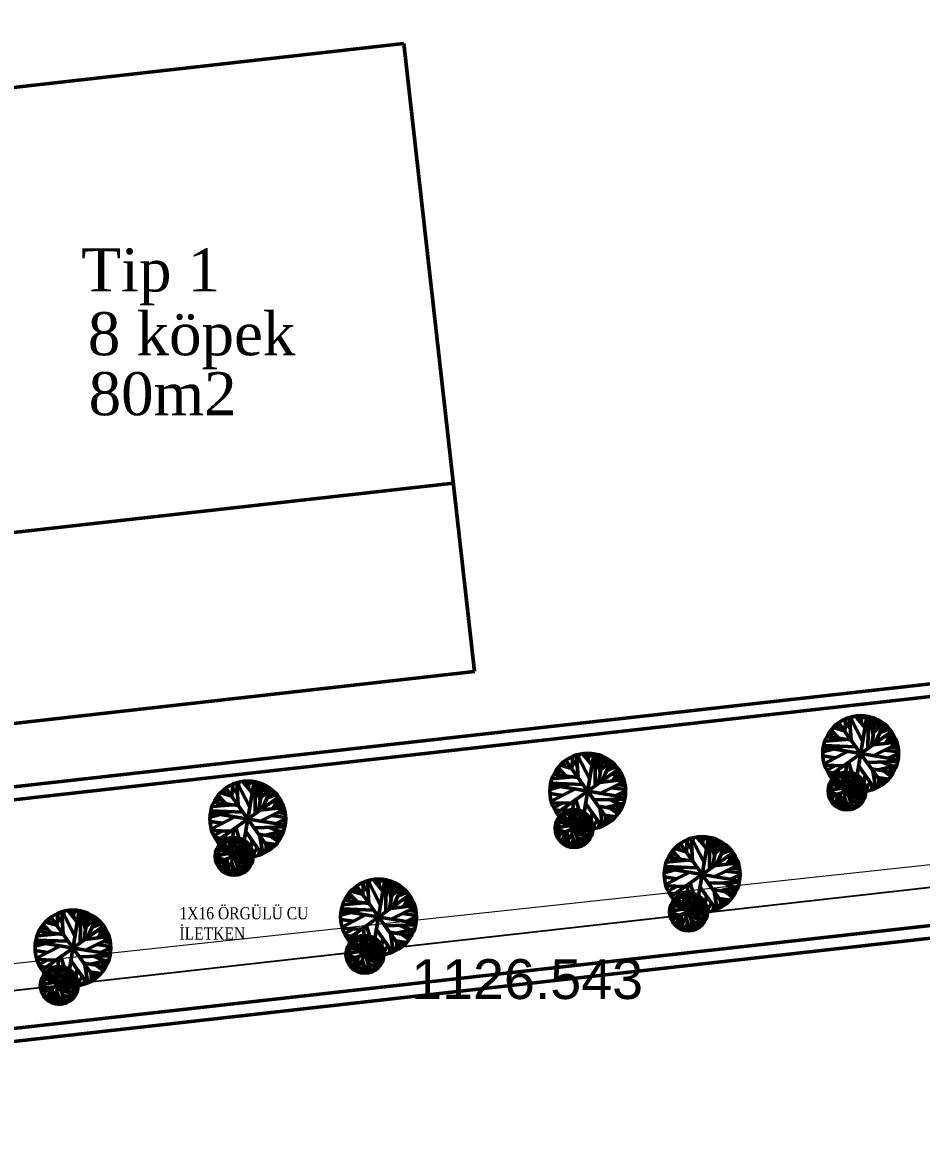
# Model space of a CAD drawing. Header units: millimetres. Extents: x 2046 to 14753, y 2361 to 29276.
# Drawn here: x 9271.2 to 9627, y 27679.5 to 28125.3 of the extents above; entities that cross this region are included whole.
import ezdxf

# ---------------------------------------------------------------- set-up
doc = ezdxf.new("R2010")
doc.units = ezdxf.units.MM
doc.layers.add('A.O. DUVAR', color=7, linetype='Continuous', lineweight=50)
doc.layers.add('TOPRAKLAMA', color=44, linetype='Continuous', lineweight=18)
doc.layers.add('aydınlatma', color=3, linetype='Continuous')
doc.styles.add('A.O. MALZEME', font='times.ttf', dxfattribs={"height": 10})
doc.styles.get("Standard").update_dxf_attribs({"font": 'arial.ttf'})
doc.styles.add('YAZI', font='times.ttf', dxfattribs={"width": 0.85})

msp = doc.modelspace()

# ---------------------------------------------------------------- linework, layer by layer
at = {"layer": 'A.O. DUVAR'}
for p, q in [((9422.179, 28117.038), (9223.434, 28094.666)), ((9450.144, 27868.607), (9422.179, 28117.038)), ((9243.009, 27920.764), (9441.754, 27943.136)), ((8860.199, 27777.041), (9692.604, 27870.742)), ((9251.399, 27846.235), (9450.144, 27868.607)), ((8861.574, 27772.164), (9698.131, 27866.333)), ((9599.094, 27841.484), (9598.532, 27850.387)), ((9598.655, 27848.193), (9599.508, 27850.624)), ((9603.714, 27840.825), (9598.767, 27850.462)), ((9600.441, 27821.329), (9605.392, 27850.912)), ((9605.94, 27844.8), (9600.851, 27850.914)), ((9603.374, 27847.861), (9602.739, 27850.999)), ((9603.036, 27849.576), (9604.425, 27850.945)), ((9605.815, 27838.186), (9605.997, 27850.739)), ((9607.856, 27843.45), (9606.335, 27850.626)), ((9606.663, 27848.855), (9607.653, 27850.234)), ((9606.97, 27847.488), (9608.164, 27850.091)), ((10335.42, 27847.501), (8886.334, 27684.383)), ((10335.42, 27847.501), (8887.15, 27684.475)), ((9596.447, 27845.13), (9592.061, 27846.379)), ((9594.029, 27845.878), (9593.124, 27847.402)), ((9594.295, 27848.207), (9611.538, 27824.034)), ((9598.788, 27846.054), (9596.2, 27849.519)), ((9596.661, 27844.808), (9597.003, 27849.785)), ((9607.192, 27839.214), (9608.908, 27849.737)), ((9608.024, 27844.451), (9611.924, 27848.032)), ((9608.48, 27847.178), (9611.329, 27848.474)), ((9608.665, 27840.283), (9612.132, 27847.94)), ((9610.098, 27846.45), (9610.145, 27849.13)), ((9610.563, 27844.427), (9614.361, 27845.793)), ((9611.205, 27845.864), (9613.484, 27846.684)), ((8887.71, 27679.506), (10344.2, 27843.458)), ((8887.71, 27679.506), (10344.2, 27843.458)), ((10344.2, 27843.458), (8887.71, 27679.506)), ((9597.175, 27841.748), (9588.792, 27840.977)), ((9599.051, 27841.491), (9589.49, 27842.748)), ((9592.59, 27843.945), (9590.129, 27843.899)), ((9590.83, 27827.499), (9615.003, 27844.742)), ((9594.258, 27842.179), (9591.189, 27845.438)), ((9612.249, 27842.772), (9616.242, 27842.905)), ((9612.707, 27840.179), (9615.449, 27844.296)), ((9613.715, 27841.669), (9616.862, 27841.543)), ((9615.12, 27842.864), (9615.969, 27843.408)), ((9615.628, 27841.635), (9616.506, 27842.346)), ((9595.953, 27838.978), (9587.963, 27836.826)), ((9617.708, 27833.646), (9588.125, 27838.596)), ((9601.004, 27838.762), (9588.33, 27839.281)), ((9588.468, 27832.108), (9597.748, 27836.904)), ((9617.166, 27840.691), (9607.734, 27839.523)), ((9617.401, 27839.965), (9607.913, 27835.261)), ((9617.844, 27836.745), (9612.391, 27837.486)), ((9617.748, 27838.305), (9614.821, 27838.681)), ((9615.355, 27838.935), (9616.381, 27840.536)), ((9616.654, 27838.431), (9617.506, 27839.261)), ((9486.023, 27831.012), (9485.118, 27832.536)), ((9486.288, 27833.341), (9503.531, 27809.168)), ((9490.782, 27831.188), (9488.194, 27834.653)), ((9488.655, 27829.942), (9488.997, 27834.919)), ((9491.088, 27826.618), (9490.525, 27835.521)), ((9490.649, 27833.326), (9491.502, 27835.758)), ((9495.707, 27825.959), (9490.761, 27835.596)), ((9492.435, 27806.463), (9497.385, 27836.046)), ((9497.934, 27829.934), (9492.844, 27836.048)), ((9495.367, 27832.994), (9494.732, 27836.132)), ((9495.03, 27834.71), (9496.419, 27836.079)), ((9497.809, 27823.32), (9497.991, 27835.873)), ((9499.849, 27828.584), (9498.328, 27835.759)), ((9498.657, 27833.988), (9499.646, 27835.367)), ((9498.964, 27832.622), (9500.158, 27835.225)), ((9499.185, 27824.348), (9500.902, 27834.871)), ((9500.017, 27829.585), (9503.918, 27833.165)), ((9500.473, 27832.312), (9503.323, 27833.608)), ((9500.658, 27825.417), (9504.126, 27833.073)), ((9502.091, 27831.583), (9502.138, 27834.264)), ((9592.868, 27834.403), (9587.997, 27835.161)), ((9601.766, 27821.188), (9598.153, 27832.661)), ((9617.524, 27832.966), (9605.38, 27832.653)), ((9616.854, 27830.561), (9611.469, 27832.778)), ((9614.086, 27834.285), (9617.881, 27836.167)), ((9617.84, 27834.858), (9616.569, 27835.528)), ((9491.044, 27826.625), (9481.483, 27827.882)), ((9484.584, 27829.079), (9482.122, 27829.033)), ((9482.823, 27812.633), (9506.997, 27829.876)), ((9486.251, 27827.313), (9483.183, 27830.572)), ((9488.441, 27830.264), (9484.054, 27831.513)), ((9502.556, 27829.561), (9506.354, 27830.927)), ((9503.198, 27830.998), (9505.477, 27831.818)), ((9504.242, 27827.906), (9508.236, 27828.038)), ((9504.701, 27825.312), (9507.442, 27829.43)), ((9507.113, 27827.997), (9507.963, 27828.542)), ((9596.191, 27831.331), (9588.645, 27831.564)), ((9592.948, 27831.416), (9589.413, 27829.49)), ((9592.237, 27828.503), (9589.875, 27828.784)), ((9593.015, 27824.884), (9594.2, 27829.833)), ((9595.684, 27826.556), (9593.756, 27827.774)), ((9594.239, 27814.576), (9600.791, 27828.066)), ((9594.63, 27827.256), (9594.411, 27828.115)), ((9595.086, 27828.336), (9599.943, 27814.306)), ((9595.741, 27826.372), (9596.608, 27828.71)), ((9596.937, 27826.669), (9596.185, 27828.696)), ((9596.439, 27824.433), (9597.426, 27828.783)), ((9597.26, 27832.124), (9596.512, 27822.583)), ((9596.946, 27828.115), (9599.119, 27821.631)), ((9597.175, 27827.713), (9597.928, 27828.759)), ((9598.561, 27823.465), (9597.55, 27828.786)), ((9600.191, 27825.057), (9598.613, 27828.709)), ((9599.197, 27821.902), (9601.057, 27827.898)), ((9599.392, 27826.888), (9599.53, 27828.482)), ((9599.472, 27827.758), (9600.332, 27828.219)), ((9600.919, 27824.139), (9601.203, 27827.796)), ((9608.5, 27822.235), (9602.137, 27831.136)), ((9615.868, 27828.667), (9607.187, 27830.12)), ((9608.875, 27822.344), (9607.683, 27829.35)), ((9610.018, 27829.703), (9617.124, 27831.374)), ((9614.903, 27827.17), (9611.961, 27829.321)), ((9615.415, 27827.828), (9613.818, 27828.953)), ((9616.249, 27829.347), (9613.905, 27830.54)), ((9356.258, 27820.2), (9353.67, 27823.665)), ((9354.131, 27818.954), (9354.473, 27823.931)), ((9356.565, 27815.63), (9356.002, 27824.533)), ((9356.126, 27822.338), (9356.979, 27824.77)), ((9361.184, 27814.971), (9356.238, 27824.608)), ((9357.912, 27795.475), (9362.862, 27825.058)), ((9363.411, 27818.946), (9358.321, 27825.06)), ((9360.844, 27822.006), (9360.209, 27825.144)), ((9360.506, 27823.722), (9361.896, 27825.091)), ((9363.285, 27812.332), (9363.467, 27824.885)), ((9365.326, 27817.596), (9363.805, 27824.771)), ((9364.134, 27823), (9365.123, 27824.379)), ((9364.44, 27821.634), (9365.634, 27824.237)), ((9364.662, 27813.36), (9366.378, 27823.883)), ((9367.568, 27820.595), (9367.615, 27823.276)), ((9487.947, 27824.112), (9479.957, 27821.959)), ((9509.702, 27818.779), (9480.118, 27823.73)), ((9492.997, 27823.896), (9480.323, 27824.415)), ((9489.169, 27826.882), (9480.785, 27826.111)), ((9509.159, 27825.825), (9499.728, 27824.657)), ((9509.395, 27825.099), (9499.907, 27820.394)), ((9505.709, 27826.802), (9508.855, 27826.676)), ((9509.742, 27823.439), (9506.815, 27823.815)), ((9507.348, 27824.068), (9508.375, 27825.67)), ((9507.622, 27826.768), (9508.499, 27827.48)), ((9508.647, 27823.565), (9509.5, 27824.395)), ((9594.578, 27823.675), (9590.442, 27823.771)), ((9590.5, 27818.893), (9604.529, 27823.75)), ((9604.26, 27818.045), (9590.769, 27824.597)), ((9596.97, 27822.858), (9590.965, 27824.897)), ((9595.556, 27824.831), (9591.426, 27825.645)), ((9596.419, 27824.443), (9592.01, 27826.396)), ((9593.489, 27826.921), (9592.085, 27825.726)), ((9593.667, 27826.532), (9592.479, 27826.858)), ((9594.217, 27825.45), (9593.205, 27827.446)), ((9596.742, 27826.09), (9594.394, 27823.795)), ((9596.608, 27824.225), (9594.921, 27823.478)), ((9598.369, 27823.816), (9597.342, 27822.215)), ((9600.79, 27824.155), (9599.553, 27821.559)), ((9600.002, 27822.201), (9602.311, 27827.006)), ((9600.859, 27822.506), (9603.604, 27825.689)), ((9601.064, 27826.201), (9602.004, 27827.281)), ((9605.831, 27821.481), (9601.069, 27825.023)), ((9601.11, 27826.9), (9601.779, 27827.422)), ((9601.141, 27824.596), (9603.517, 27825.762)), ((9601.744, 27825.839), (9603.294, 27826.059)), ((9602.355, 27824.226), (9604.37, 27824.345)), ((9602.418, 27825.261), (9602.819, 27826.54)), ((9602.784, 27821.885), (9604.68, 27823.473)), ((9602.866, 27824.824), (9604.075, 27824.896)), ((9604.638, 27827.686), (9603.583, 27821.113)), ((9606.616, 27824.839), (9604.628, 27821.224)), ((9607.514, 27823.544), (9607.173, 27821.771)), ((9613.855, 27825.972), (9609.645, 27826.677)), ((9610.1, 27822.997), (9610.141, 27825.907)), ((9610.984, 27823.478), (9610.128, 27823.965)), ((9612.633, 27824.804), (9611.545, 27826.302)), ((9612.23, 27825.329), (9612.202, 27824.361)), ((9348.3, 27801.645), (9372.473, 27818.888)), ((9351.728, 27816.325), (9348.66, 27819.584)), ((9353.918, 27819.276), (9349.531, 27820.525)), ((9351.5, 27820.024), (9350.594, 27821.548)), ((9351.765, 27822.353), (9369.008, 27798.18)), ((9365.494, 27818.597), (9369.395, 27822.177)), ((9365.95, 27821.324), (9368.799, 27822.62)), ((9366.135, 27814.429), (9369.602, 27822.085)), ((9368.033, 27818.573), (9371.831, 27819.939)), ((9368.675, 27820.01), (9370.954, 27820.83)), ((9484.861, 27819.537), (9479.991, 27820.295)), ((9480.461, 27817.242), (9489.741, 27822.038)), ((9509.837, 27821.879), (9504.384, 27822.62)), ((9506.079, 27819.419), (9509.874, 27821.301)), ((9509.834, 27819.992), (9508.563, 27820.662)), ((9590.018, 27821.437), (9595.146, 27822.427)), ((9593.612, 27819.973), (9590.026, 27821.151)), ((9592.069, 27820.472), (9590.102, 27820.048)), ((9592.452, 27821.917), (9590.223, 27822.968)), ((9591.317, 27819.175), (9590.223, 27819.644)), ((9591.179, 27817.33), (9592.446, 27819.536)), ((9594.237, 27820.203), (9592.531, 27815.732)), ((9594.854, 27814.321), (9594.742, 27820.334)), ((9598.232, 27813.873), (9596.437, 27819.041)), ((9604.076, 27817.746), (9598.207, 27819.31)), ((9605.005, 27821.12), (9599.79, 27820.203)), ((9600.052, 27822.676), (9600.802, 27821.293)), ((9604.995, 27821.501), (9600.306, 27822.273)), ((9604.763, 27819.513), (9602.252, 27820.638)), ((9603.741, 27822.059), (9602.427, 27821.135)), ((9602.613, 27818.864), (9604.699, 27819.23)), ((9602.93, 27823.194), (9604.864, 27822.693)), ((9603.478, 27822.457), (9604.969, 27821.953)), ((9604.937, 27820.275), (9603.586, 27820.868)), ((9603.878, 27820.915), (9604.597, 27821.538)), ((9604.495, 27818.608), (9603.98, 27819.109)), ((9604.32, 27822.832), (9604.804, 27822.973)), ((9604.39, 27822.171), (9604.912, 27822.388)), ((9604.43, 27820.49), (9604.956, 27820.767)), ((9354.646, 27815.894), (9346.262, 27815.123)), ((9356.521, 27815.637), (9346.96, 27816.894)), ((9350.061, 27818.091), (9347.599, 27818.045)), ((9374.636, 27814.837), (9365.205, 27813.669)), ((9369.719, 27816.918), (9373.712, 27817.05)), ((9370.178, 27814.324), (9372.919, 27818.442)), ((9371.185, 27815.814), (9374.332, 27815.688)), ((9372.59, 27817.009), (9373.44, 27817.554)), ((9372.825, 27813.08), (9373.851, 27814.682)), ((9373.098, 27815.78), (9373.976, 27816.492)), ((9488.184, 27816.464), (9480.638, 27816.697)), ((9484.941, 27816.549), (9481.407, 27814.624)), ((9485.008, 27810.017), (9486.193, 27814.967)), ((9489.254, 27817.258), (9488.505, 27807.716)), ((9493.76, 27806.322), (9490.147, 27817.795)), ((9500.494, 27807.369), (9494.13, 27816.27)), ((9509.517, 27818.1), (9497.374, 27817.787)), ((9507.861, 27813.801), (9499.181, 27815.254)), ((9500.869, 27807.478), (9499.676, 27814.484)), ((9502.011, 27814.837), (9509.117, 27816.508)), ((9508.847, 27815.695), (9503.462, 27817.912)), ((9506.897, 27812.304), (9503.955, 27814.455)), ((9508.242, 27814.481), (9505.899, 27815.674)), ((9591.694, 27818.24), (9590.852, 27817.865)), ((9593.137, 27817.382), (9591.687, 27816.613)), ((9592.809, 27816.506), (9591.895, 27816.386)), ((9593.596, 27816.062), (9592.877, 27815.438)), ((9593.521, 27818.324), (9593.647, 27814.908)), ((9594.805, 27815.882), (9593.845, 27814.812)), ((9594.242, 27815.277), (9594.407, 27814.508)), ((9596.845, 27813.888), (9595.062, 27816.259)), ((9595.925, 27814.46), (9595.164, 27814.203)), ((9597.15, 27817.033), (9595.715, 27814.029)), ((9597.696, 27815.387), (9596.232, 27813.935)), ((9597.944, 27814.64), (9597.53, 27813.837)), ((9598.427, 27813.872), (9598.845, 27817.401)), ((9602.674, 27815.917), (9598.716, 27817.84)), ((9599.107, 27814.012), (9599.538, 27815.402)), ((9599.599, 27814.118), (9599.257, 27814.472)), ((9601.328, 27814.909), (9599.408, 27815.841)), ((9600.015, 27817.24), (9603.659, 27817.039)), ((9600.577, 27814.521), (9600.267, 27815.393)), ((9600.458, 27814.83), (9600.308, 27814.37)), ((9602, 27815.335), (9600.893, 27816.783)), ((9603.415, 27816.687), (9601.145, 27818.51)), ((9602.338, 27815.579), (9601.732, 27816.344)), ((9602.953, 27816.19), (9601.997, 27817.093)), ((9353.424, 27813.124), (9345.434, 27810.971)), ((9375.178, 27807.791), (9345.595, 27812.742)), ((9358.474, 27812.908), (9345.8, 27813.427)), ((9345.938, 27806.254), (9355.218, 27811.05)), ((9374.871, 27814.111), (9365.384, 27809.406)), ((9375.314, 27810.891), (9369.861, 27811.632)), ((9371.556, 27808.431), (9375.351, 27810.313)), ((9375.218, 27812.451), (9372.292, 27812.827)), ((9374.124, 27812.577), (9374.977, 27813.407)), ((9484.231, 27813.637), (9481.868, 27813.918)), ((9488.964, 27807.992), (9482.958, 27810.031)), ((9487.549, 27809.965), (9483.419, 27810.779)), ((9488.412, 27809.577), (9484.004, 27811.53)), ((9485.483, 27812.054), (9484.078, 27810.859)), ((9485.66, 27811.666), (9484.473, 27811.992)), ((9486.211, 27810.583), (9485.199, 27812.58)), ((9487.677, 27811.69), (9485.75, 27812.908)), ((9486.232, 27799.71), (9492.784, 27813.2)), ((9488.735, 27811.224), (9486.388, 27808.928)), ((9486.623, 27812.39), (9486.404, 27813.249)), ((9487.08, 27813.47), (9491.937, 27799.44)), ((9487.735, 27811.505), (9488.601, 27813.844)), ((9488.931, 27811.802), (9488.179, 27813.83)), ((9488.432, 27809.567), (9489.419, 27813.917)), ((9488.94, 27813.249), (9491.112, 27806.765)), ((9489.169, 27812.847), (9489.921, 27813.893)), ((9490.555, 27808.599), (9489.543, 27813.92)), ((9492.184, 27810.191), (9490.606, 27813.842)), ((9491.19, 27807.036), (9493.05, 27813.032)), ((9491.385, 27812.022), (9491.524, 27813.616)), ((9491.466, 27812.892), (9492.325, 27813.352)), ((9491.996, 27807.335), (9494.305, 27812.14)), ((9492.853, 27807.64), (9495.597, 27810.823)), ((9492.912, 27809.273), (9493.196, 27812.93)), ((9493.058, 27811.335), (9493.998, 27812.415)), ((9497.824, 27806.614), (9493.063, 27810.157)), ((9493.103, 27812.034), (9493.773, 27812.555)), ((9493.134, 27809.73), (9495.511, 27810.896)), ((9493.738, 27810.973), (9495.288, 27811.192)), ((9494.411, 27810.395), (9494.812, 27811.674)), ((9494.859, 27809.958), (9496.068, 27810.029)), ((9496.632, 27812.82), (9495.576, 27806.247)), ((9498.609, 27809.972), (9496.621, 27806.358)), ((9505.848, 27811.106), (9501.638, 27811.811)), ((9502.094, 27808.131), (9502.134, 27811.041)), ((9504.627, 27809.938), (9503.539, 27811.435)), ((9504.224, 27810.463), (9504.196, 27809.495)), ((9507.408, 27812.962), (9505.812, 27814.087)), ((9350.338, 27808.549), (9345.468, 27809.307)), ((9353.661, 27805.476), (9346.115, 27805.709)), ((9350.418, 27805.561), (9346.883, 27803.636)), ((9354.731, 27806.27), (9353.982, 27796.728)), ((9359.236, 27795.334), (9355.624, 27806.807)), ((9374.994, 27807.112), (9362.85, 27806.799)), ((9367.488, 27803.849), (9374.594, 27805.52)), ((9374.324, 27804.707), (9368.939, 27806.924)), ((9375.311, 27809.004), (9374.04, 27809.674)), ((9482.011, 27806.571), (9487.14, 27807.561)), ((9485.606, 27805.107), (9482.019, 27806.285)), ((9484.062, 27805.606), (9482.095, 27805.182)), ((9484.446, 27807.05), (9482.217, 27808.101)), ((9486.572, 27808.809), (9482.436, 27808.905)), ((9482.493, 27804.026), (9496.523, 27808.884)), ((9496.253, 27803.179), (9482.763, 27809.731)), ((9486.848, 27799.455), (9486.735, 27805.468)), ((9488.601, 27809.359), (9486.915, 27808.611)), ((9490.362, 27808.95), (9489.336, 27807.348)), ((9492.784, 27809.288), (9491.546, 27806.692)), ((9496.999, 27806.254), (9491.784, 27805.337)), ((9492.045, 27807.81), (9492.796, 27806.426)), ((9496.988, 27806.635), (9492.3, 27807.407)), ((9496.756, 27804.647), (9494.245, 27805.772)), ((9494.349, 27809.359), (9496.363, 27809.479)), ((9495.735, 27807.193), (9494.42, 27806.269)), ((9494.777, 27807.019), (9496.674, 27808.607)), ((9494.924, 27808.328), (9496.858, 27807.827)), ((9495.471, 27807.591), (9496.963, 27807.086)), ((9496.931, 27805.409), (9495.58, 27806.002)), ((9495.872, 27806.048), (9496.59, 27806.672)), ((9496.314, 27807.966), (9496.798, 27808.107)), ((9496.384, 27807.305), (9496.905, 27807.522)), ((9496.423, 27805.624), (9496.95, 27805.901)), ((9499.508, 27808.678), (9499.167, 27806.905)), ((9502.977, 27808.612), (9502.122, 27809.099)), ((9349.708, 27802.649), (9347.345, 27802.93)), ((9350.96, 27801.066), (9349.555, 27799.871)), ((9351.137, 27800.678), (9349.95, 27801.004)), ((9350.485, 27799.029), (9351.67, 27803.979)), ((9351.687, 27799.595), (9350.676, 27801.592)), ((9353.154, 27800.702), (9351.227, 27801.92)), ((9351.709, 27788.722), (9358.261, 27802.212)), ((9352.1, 27801.402), (9351.881, 27802.261)), ((9352.556, 27802.482), (9357.414, 27788.452)), ((9353.211, 27800.517), (9354.078, 27802.856)), ((9354.408, 27800.814), (9353.655, 27802.842)), ((9353.909, 27798.579), (9354.896, 27802.929)), ((9354.417, 27802.261), (9356.589, 27795.777)), ((9354.646, 27801.859), (9355.398, 27802.905)), ((9356.032, 27797.611), (9355.02, 27802.932)), ((9357.661, 27799.203), (9356.083, 27802.854)), ((9356.667, 27796.048), (9358.527, 27802.044)), ((9356.862, 27801.034), (9357.001, 27802.628)), ((9356.942, 27801.904), (9357.802, 27802.364)), ((9357.472, 27796.347), (9359.782, 27801.152)), ((9358.389, 27798.285), (9358.673, 27801.942)), ((9358.534, 27800.347), (9359.475, 27801.427)), ((9358.58, 27801.046), (9359.249, 27801.567)), ((9365.97, 27796.381), (9359.607, 27805.282)), ((9362.108, 27801.832), (9361.053, 27795.259)), ((9373.338, 27802.813), (9364.657, 27804.266)), ((9366.346, 27796.49), (9365.153, 27803.496)), ((9372.373, 27801.316), (9369.432, 27803.467)), ((9372.885, 27801.974), (9371.289, 27803.099)), ((9373.719, 27803.493), (9371.376, 27804.686)), ((9483.31, 27804.309), (9482.217, 27804.777)), ((9483.687, 27803.373), (9482.845, 27802.999)), ((9483.172, 27802.463), (9484.44, 27804.67)), ((9485.13, 27802.516), (9483.68, 27801.746)), ((9484.803, 27801.64), (9483.888, 27801.52)), ((9486.231, 27805.337), (9484.524, 27800.866)), ((9485.589, 27801.195), (9484.871, 27800.572)), ((9485.514, 27803.458), (9485.641, 27800.042)), ((9486.799, 27801.016), (9485.839, 27799.945)), ((9488.839, 27799.021), (9487.055, 27801.393)), ((9489.143, 27802.166), (9487.709, 27799.163)), ((9490.226, 27799.006), (9488.43, 27804.174)), ((9496.069, 27802.879), (9490.2, 27804.444)), ((9490.421, 27799.006), (9490.838, 27802.535)), ((9494.668, 27801.051), (9490.709, 27802.974)), ((9493.322, 27800.043), (9491.402, 27800.975)), ((9492.008, 27802.374), (9495.652, 27802.172)), ((9493.994, 27800.469), (9492.886, 27801.916)), ((9495.408, 27801.821), (9493.138, 27803.644)), ((9494.332, 27800.713), (9493.725, 27801.478)), ((9494.947, 27801.323), (9493.991, 27802.227)), ((9494.606, 27803.997), (9496.692, 27804.364)), ((9496.488, 27803.742), (9495.973, 27804.243)), ((9536.054, 27798.224), (9533.466, 27801.688)), ((9533.927, 27796.978), (9534.269, 27801.954)), ((9536.36, 27793.654), (9535.797, 27802.557)), ((9535.921, 27800.362), (9536.774, 27802.794)), ((9540.979, 27792.995), (9536.033, 27802.632)), ((9537.707, 27773.499), (9542.657, 27803.082)), ((9543.206, 27796.97), (9538.116, 27803.084)), ((9540.639, 27800.03), (9540.004, 27803.168)), ((9540.302, 27801.746), (9541.691, 27803.115)), ((9543.081, 27790.355), (9543.263, 27802.909)), ((9545.122, 27795.62), (9543.601, 27802.795)), ((9543.929, 27801.024), (9544.918, 27802.403)), ((9544.236, 27799.657), (9545.43, 27802.26)), ((9544.457, 27791.383), (9546.174, 27801.907)), ((9547.364, 27798.619), (9547.411, 27801.3)), ((9347.488, 27795.583), (9352.617, 27796.573)), ((9349.923, 27796.062), (9347.694, 27797.113)), ((9352.049, 27797.821), (9347.912, 27797.917)), ((9347.97, 27793.038), (9362, 27797.896)), ((9361.73, 27792.191), (9348.24, 27798.743)), ((9354.44, 27797.004), (9348.435, 27799.043)), ((9353.026, 27798.977), (9348.896, 27799.791)), ((9353.889, 27798.589), (9349.481, 27800.542)), ((9354.212, 27800.236), (9351.864, 27797.94)), ((9354.078, 27798.371), (9352.391, 27797.623)), ((9355.839, 27797.962), (9354.813, 27796.36)), ((9358.26, 27798.3), (9357.023, 27795.704)), ((9357.522, 27796.822), (9358.272, 27795.438)), ((9358.33, 27796.652), (9361.074, 27799.835)), ((9363.301, 27795.626), (9358.54, 27799.169)), ((9358.611, 27798.742), (9360.987, 27799.908)), ((9359.215, 27799.985), (9360.765, 27800.204)), ((9359.825, 27798.371), (9361.84, 27798.491)), ((9359.888, 27799.407), (9360.289, 27800.686)), ((9360.254, 27796.031), (9362.15, 27797.619)), ((9360.336, 27798.97), (9361.545, 27799.041)), ((9360.4, 27797.34), (9362.335, 27796.839)), ((9360.948, 27796.603), (9362.439, 27796.098)), ((9361.79, 27796.978), (9362.275, 27797.119)), ((9361.861, 27796.317), (9362.382, 27796.534)), ((9364.086, 27798.984), (9362.098, 27795.37)), ((9364.985, 27797.69), (9364.643, 27795.917)), ((9371.325, 27800.118), (9367.115, 27800.823)), ((9367.57, 27797.143), (9367.611, 27800.053)), ((9368.454, 27797.624), (9367.598, 27798.111)), ((9370.104, 27798.95), (9369.016, 27800.447)), ((9369.701, 27799.475), (9369.673, 27798.507)), ((9486.236, 27800.411), (9486.4, 27799.641)), ((9487.918, 27799.594), (9487.157, 27799.336)), ((9489.689, 27800.521), (9488.226, 27799.068)), ((9489.938, 27799.773), (9489.524, 27798.971)), ((9491.101, 27799.146), (9491.531, 27800.536)), ((9491.592, 27799.252), (9491.251, 27799.606)), ((9492.571, 27799.655), (9492.26, 27800.527)), ((9492.452, 27799.964), (9492.302, 27799.503)), ((9528.095, 27779.669), (9552.269, 27796.912)), ((9531.524, 27794.348), (9528.455, 27797.608)), ((9533.713, 27797.3), (9529.326, 27798.549)), ((9531.295, 27798.048), (9530.39, 27799.572)), ((9531.561, 27800.377), (9548.804, 27776.204)), ((9545.289, 27796.621), (9549.19, 27800.201)), ((9545.745, 27799.348), (9548.595, 27800.644)), ((9545.93, 27792.453), (9549.398, 27800.109)), ((9547.828, 27796.597), (9551.626, 27797.963)), ((9548.47, 27798.034), (9550.749, 27798.853)), ((9351.083, 27794.119), (9347.496, 27795.297)), ((9349.539, 27794.618), (9347.572, 27794.194)), ((9348.787, 27793.321), (9347.694, 27793.789)), ((9349.164, 27792.385), (9348.322, 27792.011)), ((9348.649, 27791.475), (9349.916, 27793.682)), ((9351.708, 27794.349), (9350.001, 27789.878)), ((9350.991, 27792.47), (9351.117, 27789.054)), ((9352.325, 27788.467), (9352.212, 27794.48)), ((9355.702, 27788.018), (9353.907, 27793.186)), ((9361.546, 27791.891), (9355.677, 27793.456)), ((9362.475, 27795.266), (9357.26, 27794.349)), ((9362.465, 27795.647), (9357.776, 27796.419)), ((9360.885, 27790.832), (9358.615, 27792.656)), ((9362.233, 27793.659), (9359.722, 27794.784)), ((9361.212, 27796.205), (9359.897, 27795.281)), ((9360.083, 27793.009), (9362.169, 27793.376)), ((9362.407, 27794.421), (9361.057, 27795.014)), ((9361.348, 27795.06), (9362.067, 27795.684)), ((9361.965, 27792.754), (9361.45, 27793.255)), ((9361.9, 27794.636), (9362.426, 27794.913)), ((9534.441, 27793.918), (9526.058, 27793.147)), ((9536.317, 27793.661), (9526.755, 27794.918)), ((9529.856, 27796.115), (9527.394, 27796.069)), ((9554.431, 27792.861), (9545, 27791.693)), ((9554.667, 27792.135), (9545.179, 27787.43)), ((9549.515, 27794.942), (9553.508, 27795.074)), ((9549.973, 27792.348), (9552.714, 27796.465)), ((9550.981, 27793.838), (9554.128, 27793.712)), ((9552.385, 27795.033), (9553.235, 27795.578)), ((9552.62, 27791.104), (9553.647, 27792.706)), ((9552.894, 27793.804), (9553.771, 27794.515)), ((9350.607, 27791.528), (9349.157, 27790.758)), ((9350.279, 27790.652), (9349.365, 27790.532)), ((9351.066, 27790.207), (9350.348, 27789.584)), ((9352.275, 27790.028), (9351.315, 27788.957)), ((9351.713, 27789.423), (9351.877, 27788.653)), ((9354.316, 27788.033), (9352.532, 27790.405)), ((9353.395, 27788.606), (9352.634, 27788.348)), ((9354.62, 27791.178), (9353.186, 27788.175)), ((9355.166, 27789.533), (9353.702, 27788.08)), ((9355.415, 27788.785), (9355, 27787.983)), ((9355.898, 27788.018), (9356.315, 27791.547)), ((9360.144, 27790.063), (9356.186, 27791.986)), ((9356.577, 27788.158), (9357.008, 27789.548)), ((9357.069, 27788.264), (9356.728, 27788.618)), ((9358.799, 27789.055), (9356.879, 27789.987)), ((9357.485, 27791.386), (9361.129, 27791.184)), ((9358.048, 27788.667), (9357.737, 27789.539)), ((9357.929, 27788.976), (9357.778, 27788.515)), ((9359.47, 27789.481), (9358.363, 27790.928)), ((9359.809, 27789.725), (9359.202, 27790.49)), ((9360.423, 27790.335), (9359.468, 27791.239)), ((9533.219, 27791.148), (9525.229, 27788.995)), ((9554.974, 27785.815), (9525.391, 27790.765)), ((9538.269, 27790.932), (9525.595, 27791.451)), ((9525.734, 27784.278), (9535.014, 27789.074)), ((9555.11, 27788.915), (9549.656, 27789.656)), ((9551.352, 27786.455), (9555.147, 27788.336)), ((9555.014, 27790.475), (9552.087, 27790.85)), ((9555.106, 27787.028), (9553.835, 27787.698)), ((9553.919, 27790.601), (9554.772, 27791.431)), ((9403.505, 27783.572), (9420.748, 27759.398)), ((9407.998, 27781.418), (9405.41, 27784.883)), ((9405.871, 27780.173), (9406.213, 27785.149)), ((9408.304, 27776.848), (9407.742, 27785.751)), ((9407.865, 27783.557), (9408.718, 27785.988)), ((9412.924, 27776.19), (9407.977, 27785.826)), ((9409.651, 27756.694), (9414.602, 27786.277)), ((9415.15, 27780.164), (9410.061, 27786.279)), ((9412.584, 27783.225), (9411.949, 27786.363)), ((9412.246, 27784.94), (9413.635, 27786.31)), ((9415.025, 27773.55), (9415.207, 27786.104)), ((9417.066, 27778.814), (9415.545, 27785.99)), ((9415.873, 27784.219), (9416.863, 27785.598)), ((9416.18, 27782.852), (9417.374, 27785.455)), ((9416.402, 27774.578), (9418.118, 27785.102)), ((9417.234, 27779.816), (9421.134, 27783.396)), ((9417.69, 27782.542), (9420.539, 27783.839)), ((9417.875, 27775.647), (9421.342, 27783.304)), ((9419.308, 27781.814), (9419.355, 27784.494)), ((9530.133, 27786.573), (9525.263, 27787.331)), ((9533.456, 27783.5), (9525.91, 27783.733)), ((9530.213, 27783.585), (9526.679, 27781.66)), ((9534.526, 27784.294), (9533.777, 27774.752)), ((9539.032, 27773.358), (9535.419, 27784.831)), ((9545.766, 27774.405), (9539.403, 27783.306)), ((9554.79, 27785.136), (9542.646, 27784.823)), ((9547.283, 27781.873), (9554.389, 27783.544)), ((9554.119, 27782.731), (9548.735, 27784.948)), ((9401.8, 27779.309), (9399.339, 27779.264)), ((9400.04, 27762.863), (9424.213, 27780.107)), ((9403.468, 27777.543), (9400.399, 27780.802)), ((9405.657, 27780.495), (9401.271, 27781.743)), ((9403.239, 27781.242), (9402.334, 27782.767)), ((9419.773, 27779.791), (9423.571, 27781.158)), ((9420.415, 27781.228), (9422.694, 27782.048)), ((9421.917, 27775.543), (9424.659, 27779.66)), ((9424.33, 27778.228), (9425.179, 27778.772)), ((9529.503, 27780.673), (9527.141, 27780.953)), ((9530.755, 27779.09), (9529.351, 27777.895)), ((9530.932, 27778.702), (9529.745, 27779.028)), ((9530.28, 27777.053), (9531.466, 27782.003)), ((9531.483, 27777.619), (9530.471, 27779.616)), ((9532.95, 27778.726), (9531.022, 27779.944)), ((9531.505, 27766.746), (9538.056, 27780.236)), ((9531.895, 27779.426), (9531.677, 27780.285)), ((9532.352, 27780.506), (9537.209, 27766.476)), ((9533.007, 27778.541), (9533.873, 27780.88)), ((9534.203, 27778.838), (9533.451, 27780.866)), ((9533.704, 27776.603), (9534.692, 27780.953)), ((9534.212, 27780.285), (9536.384, 27773.801)), ((9534.441, 27779.883), (9535.194, 27780.929)), ((9535.827, 27775.635), (9534.815, 27780.956)), ((9537.456, 27777.227), (9535.878, 27780.878)), ((9536.462, 27774.072), (9538.322, 27780.068)), ((9536.657, 27779.057), (9536.796, 27780.652)), ((9536.738, 27779.928), (9537.597, 27780.388)), ((9537.268, 27774.371), (9539.577, 27779.176)), ((9538.185, 27776.309), (9538.468, 27779.965)), ((9538.33, 27778.371), (9539.27, 27779.451)), ((9538.376, 27779.07), (9539.045, 27779.591)), ((9539.683, 27777.431), (9540.084, 27778.71)), ((9541.904, 27779.856), (9540.849, 27773.283)), ((9553.133, 27780.837), (9544.453, 27782.289)), ((9546.141, 27774.514), (9544.949, 27781.52)), ((9551.121, 27778.142), (9546.911, 27778.846)), ((9552.169, 27779.339), (9549.227, 27781.491)), ((9552.68, 27779.997), (9551.084, 27781.123)), ((9553.515, 27781.517), (9551.171, 27782.71)), ((9405.163, 27774.342), (9397.173, 27772.19)), ((9410.214, 27774.126), (9397.54, 27774.646)), ((9406.385, 27777.112), (9398.002, 27776.341)), ((9408.261, 27776.856), (9398.7, 27778.112)), ((9426.376, 27776.055), (9416.944, 27774.888)), ((9426.611, 27775.329), (9417.123, 27770.625)), ((9421.459, 27778.136), (9425.452, 27778.269)), ((9422.925, 27777.033), (9426.072, 27776.907)), ((9424.565, 27774.299), (9425.591, 27775.901)), ((9424.838, 27776.999), (9425.716, 27777.71)), ((9425.864, 27773.796), (9426.716, 27774.625)), ((9527.284, 27773.606), (9532.412, 27774.597)), ((9529.718, 27774.086), (9527.489, 27775.137)), ((9531.844, 27775.845), (9527.708, 27775.94)), ((9527.766, 27771.062), (9541.795, 27775.919)), ((9541.526, 27770.215), (9528.035, 27776.767)), ((9534.236, 27775.028), (9528.23, 27777.067)), ((9532.821, 27777.001), (9528.691, 27777.815)), ((9533.685, 27776.613), (9529.276, 27778.566)), ((9534.007, 27778.26), (9531.66, 27775.964)), ((9533.874, 27776.395), (9532.187, 27775.647)), ((9535.634, 27775.986), (9534.608, 27774.384)), ((9538.056, 27776.324), (9536.818, 27773.728)), ((9537.318, 27774.846), (9538.068, 27773.462)), ((9542.26, 27773.671), (9537.572, 27774.443)), ((9538.125, 27774.676), (9540.869, 27777.858)), ((9543.096, 27773.65), (9538.335, 27777.193)), ((9538.406, 27776.766), (9540.783, 27777.932)), ((9539.01, 27778.009), (9540.56, 27778.228)), ((9539.621, 27776.395), (9541.635, 27776.514)), ((9541.007, 27774.229), (9539.692, 27773.305)), ((9540.049, 27774.055), (9541.946, 27775.642)), ((9540.132, 27776.994), (9541.34, 27777.065)), ((9540.196, 27775.363), (9542.13, 27774.863)), ((9540.743, 27774.627), (9542.235, 27774.122)), ((9541.586, 27775.002), (9542.07, 27775.143)), ((9541.656, 27774.341), (9542.177, 27774.558)), ((9543.881, 27777.008), (9541.893, 27773.394)), ((9544.78, 27775.714), (9544.439, 27773.941)), ((9547.366, 27775.167), (9547.407, 27778.077)), ((9548.249, 27775.648), (9547.394, 27776.134)), ((9549.899, 27776.974), (9548.811, 27778.471)), ((9549.496, 27777.499), (9549.468, 27776.531)), ((9282.298, 27768.962), (9281.393, 27770.486)), ((9282.563, 27771.291), (9299.806, 27747.118)), ((9287.057, 27769.138), (9284.468, 27772.602)), ((9284.93, 27767.892), (9285.271, 27772.868)), ((9287.363, 27764.568), (9286.8, 27773.471)), ((9286.924, 27771.276), (9287.777, 27773.708)), ((9291.982, 27763.909), (9287.036, 27773.546)), ((9288.71, 27744.413), (9293.66, 27773.996)), ((9294.209, 27767.884), (9289.119, 27773.998)), ((9291.642, 27770.944), (9291.007, 27774.082)), ((9291.305, 27772.66), (9292.694, 27774.029)), ((9294.083, 27761.269), (9294.266, 27773.823)), ((9296.124, 27766.533), (9294.603, 27773.709)), ((9294.932, 27771.938), (9295.921, 27773.317)), ((9295.238, 27770.571), (9296.433, 27773.174)), ((9295.46, 27762.297), (9297.177, 27772.821)), ((9296.292, 27767.535), (9300.193, 27771.115)), ((9296.748, 27770.262), (9299.598, 27771.558)), ((9296.933, 27763.367), (9300.4, 27771.023)), ((9298.366, 27769.533), (9298.413, 27772.214)), ((9299.473, 27768.948), (9301.752, 27769.767)), ((9402.078, 27769.768), (9397.207, 27770.526)), ((9426.918, 27769.01), (9397.335, 27773.96)), ((9397.678, 27767.472), (9406.958, 27772.269)), ((9427.054, 27772.109), (9421.601, 27772.85)), ((9423.296, 27769.649), (9427.091, 27771.531)), ((9426.958, 27773.67), (9424.031, 27774.045)), ((9427.05, 27770.222), (9425.779, 27770.893)), ((9530.878, 27772.143), (9527.291, 27773.32)), ((9529.335, 27772.642), (9527.367, 27772.217)), ((9528.582, 27771.345), (9527.489, 27771.813)), ((9528.96, 27770.409), (9528.117, 27770.034)), ((9528.444, 27769.499), (9529.712, 27771.706)), ((9531.503, 27772.373), (9529.797, 27767.902)), ((9530.786, 27770.494), (9530.913, 27767.077)), ((9532.12, 27766.491), (9532.007, 27772.504)), ((9535.498, 27766.042), (9533.703, 27771.21)), ((9541.341, 27769.915), (9535.472, 27771.48)), ((9539.94, 27768.087), (9535.981, 27770.01)), ((9542.271, 27773.29), (9537.056, 27772.373)), ((9540.68, 27768.856), (9538.411, 27770.68)), ((9542.028, 27771.682), (9539.517, 27772.808)), ((9539.879, 27771.033), (9541.965, 27771.4)), ((9542.203, 27772.444), (9540.852, 27773.038)), ((9541.144, 27773.084), (9541.862, 27773.707)), ((9541.76, 27770.778), (9541.245, 27771.279)), ((9541.696, 27772.659), (9542.222, 27772.937)), ((9287.319, 27764.575), (9277.758, 27765.832)), ((9280.859, 27767.029), (9278.397, 27766.983)), ((9279.098, 27750.583), (9303.272, 27767.826)), ((9282.526, 27765.262), (9279.458, 27768.522)), ((9284.716, 27768.214), (9280.329, 27769.463)), ((9298.831, 27767.511), (9302.629, 27768.877)), ((9300.517, 27765.856), (9304.511, 27765.988)), ((9300.976, 27763.262), (9303.717, 27767.379)), ((9303.388, 27765.947), (9304.238, 27766.491)), ((9303.896, 27764.718), (9304.774, 27765.429)), ((9405.401, 27766.695), (9397.855, 27766.928)), ((9402.158, 27766.78), (9398.623, 27764.855)), ((9406.47, 27767.488), (9405.722, 27757.947)), ((9410.976, 27756.553), (9407.363, 27768.025)), ((9417.71, 27757.6), (9411.347, 27766.501)), ((9426.734, 27768.33), (9414.59, 27768.017)), ((9425.078, 27764.032), (9416.397, 27765.484)), ((9419.228, 27765.068), (9426.334, 27766.739)), ((9426.064, 27765.926), (9420.679, 27768.142)), ((9425.459, 27764.711), (9423.115, 27765.904)), ((9530.402, 27769.552), (9528.952, 27768.782)), ((9530.075, 27768.676), (9529.16, 27768.556)), ((9530.862, 27768.231), (9530.143, 27767.608)), ((9532.071, 27768.052), (9531.111, 27766.981)), ((9531.508, 27767.447), (9531.672, 27766.677)), ((9534.111, 27766.057), (9532.327, 27768.429)), ((9533.19, 27766.63), (9532.429, 27766.372)), ((9534.415, 27769.202), (9532.981, 27766.198)), ((9534.962, 27767.557), (9533.498, 27766.104)), ((9535.21, 27766.809), (9534.796, 27766.007)), ((9535.693, 27766.042), (9536.111, 27769.57)), ((9536.373, 27766.182), (9536.803, 27767.572)), ((9536.865, 27766.288), (9536.523, 27766.642)), ((9538.594, 27767.079), (9536.674, 27768.011)), ((9537.28, 27769.41), (9540.925, 27769.208)), ((9537.843, 27766.691), (9537.533, 27767.563)), ((9537.724, 27767), (9537.574, 27766.539)), ((9539.266, 27767.505), (9538.159, 27768.952)), ((9539.604, 27767.748), (9538.997, 27768.513)), ((9540.219, 27768.359), (9539.263, 27769.262)), ((9284.222, 27762.062), (9276.232, 27759.909)), ((9305.976, 27756.729), (9276.393, 27761.679)), ((9289.272, 27761.846), (9276.598, 27762.365)), ((9285.444, 27764.831), (9277.06, 27764.061)), ((9305.434, 27763.774), (9296.003, 27762.607)), ((9305.67, 27763.049), (9296.182, 27758.344)), ((9301.984, 27764.752), (9305.13, 27764.626)), ((9306.016, 27761.389), (9303.09, 27761.764)), ((9303.623, 27762.018), (9304.65, 27763.62)), ((9304.922, 27761.515), (9305.775, 27762.345)), ((9401.447, 27763.867), (9399.085, 27764.148)), ((9404.766, 27760.195), (9400.636, 27761.009)), ((9405.629, 27759.807), (9401.22, 27761.76)), ((9402.699, 27762.285), (9401.295, 27761.09)), ((9402.877, 27761.897), (9401.69, 27762.222)), ((9402.225, 27760.248), (9403.41, 27765.198)), ((9403.427, 27760.814), (9402.415, 27762.811)), ((9404.894, 27761.92), (9402.966, 27763.139)), ((9403.449, 27749.94), (9410.001, 27763.431)), ((9405.952, 27761.455), (9403.604, 27759.159)), ((9403.84, 27762.621), (9403.621, 27763.479)), ((9404.296, 27763.7), (9409.153, 27749.671)), ((9404.951, 27761.736), (9405.818, 27764.075)), ((9406.147, 27762.033), (9405.395, 27764.06)), ((9405.649, 27759.798), (9406.636, 27764.148)), ((9406.156, 27763.48), (9408.329, 27756.996)), ((9406.385, 27763.078), (9407.138, 27764.123)), ((9407.771, 27758.83), (9406.76, 27764.15)), ((9409.401, 27760.422), (9407.823, 27764.073)), ((9408.407, 27757.267), (9410.267, 27763.262)), ((9408.602, 27762.252), (9408.74, 27763.847)), ((9408.682, 27763.123), (9409.542, 27763.583)), ((9409.212, 27757.566), (9411.521, 27762.371)), ((9410.07, 27757.87), (9412.814, 27761.053)), ((9410.129, 27759.504), (9410.413, 27763.16)), ((9410.274, 27761.565), (9411.214, 27762.645)), ((9410.32, 27762.264), (9410.989, 27762.786)), ((9410.351, 27759.96), (9412.727, 27761.127)), ((9410.954, 27761.204), (9412.504, 27761.423)), ((9411.628, 27760.626), (9412.029, 27761.905)), ((9413.848, 27763.051), (9412.793, 27756.478)), ((9418.085, 27757.708), (9416.893, 27764.715)), ((9423.065, 27761.337), (9418.855, 27762.041)), ((9419.31, 27758.361), (9419.351, 27761.272)), ((9421.843, 27760.168), (9420.755, 27761.666)), ((9424.113, 27762.534), (9421.171, 27764.685)), ((9424.625, 27763.192), (9423.028, 27764.317)), ((9281.136, 27757.487), (9276.266, 27758.245)), ((9276.736, 27755.192), (9286.016, 27759.988)), ((9306.112, 27759.829), (9300.659, 27760.569)), ((9302.354, 27757.369), (9306.149, 27759.25)), ((9306.109, 27757.942), (9304.838, 27758.612)), ((9399.228, 27756.801), (9404.356, 27757.791)), ((9402.822, 27755.338), (9399.236, 27756.515)), ((9401.662, 27757.281), (9399.433, 27758.332)), ((9403.788, 27759.039), (9399.652, 27759.135)), ((9399.71, 27754.257), (9413.739, 27759.114)), ((9413.47, 27753.41), (9399.979, 27759.961)), ((9406.18, 27758.223), (9400.175, 27760.261)), ((9405.818, 27759.59), (9404.131, 27758.842)), ((9407.579, 27759.18), (9406.552, 27757.579)), ((9410, 27759.519), (9408.763, 27756.923)), ((9414.215, 27756.484), (9409, 27755.567)), ((9409.262, 27758.041), (9410.012, 27756.657)), ((9414.205, 27756.866), (9409.516, 27757.637)), ((9415.041, 27756.845), (9410.279, 27760.387)), ((9411.565, 27759.59), (9413.58, 27759.709)), ((9412.951, 27757.423), (9411.637, 27756.499)), ((9411.994, 27757.249), (9413.89, 27758.837)), ((9412.076, 27760.189), (9413.285, 27760.26)), ((9412.14, 27758.558), (9414.074, 27758.058)), ((9412.688, 27757.822), (9414.179, 27757.317)), ((9413.088, 27756.279), (9413.807, 27756.902)), ((9413.53, 27758.197), (9414.014, 27758.338)), ((9413.6, 27757.535), (9414.122, 27757.753)), ((9415.826, 27760.203), (9413.838, 27756.589)), ((9416.725, 27758.909), (9416.383, 27757.135)), ((9420.194, 27758.843), (9419.338, 27759.329)), ((9421.44, 27760.693), (9421.412, 27759.726)), ((9284.459, 27754.414), (9276.913, 27754.647)), ((9281.216, 27754.499), (9277.682, 27752.574)), ((9281.283, 27747.967), (9282.468, 27752.917)), ((9285.529, 27755.208), (9284.78, 27745.666)), ((9290.035, 27744.272), (9286.422, 27755.745)), ((9296.769, 27745.319), (9290.405, 27754.22)), ((9305.792, 27756.05), (9293.648, 27755.737)), ((9304.136, 27751.751), (9295.455, 27753.203)), ((9297.144, 27745.428), (9295.951, 27752.434)), ((9298.286, 27752.787), (9305.392, 27754.458)), ((9305.122, 27753.645), (9299.737, 27755.862)), ((9303.172, 27750.253), (9300.23, 27752.404)), ((9303.683, 27750.911), (9302.087, 27752.037)), ((9304.517, 27752.431), (9302.174, 27753.624)), ((9401.279, 27755.836), (9399.312, 27755.412)), ((9400.527, 27754.54), (9399.433, 27755.008)), ((9400.904, 27753.604), (9400.062, 27753.229)), ((9400.389, 27752.694), (9401.656, 27754.901)), ((9402.347, 27752.747), (9400.897, 27751.977)), ((9403.447, 27755.567), (9401.741, 27751.097)), ((9402.731, 27753.689), (9402.857, 27750.272)), ((9404.064, 27749.686), (9403.952, 27755.699)), ((9406.36, 27752.397), (9404.925, 27749.393)), ((9407.442, 27749.237), (9405.647, 27754.405)), ((9413.286, 27753.11), (9407.417, 27754.674)), ((9407.638, 27749.236), (9408.055, 27752.765)), ((9411.884, 27751.282), (9407.926, 27753.204)), ((9409.225, 27752.605), (9412.869, 27752.403)), ((9411.21, 27750.7), (9410.103, 27752.147)), ((9412.625, 27752.051), (9410.355, 27753.875)), ((9412.163, 27751.554), (9411.207, 27752.457)), ((9413.973, 27754.877), (9411.462, 27756.003)), ((9411.823, 27754.228), (9413.909, 27754.595)), ((9414.147, 27755.639), (9412.796, 27756.232)), ((9413.705, 27753.973), (9413.19, 27754.474)), ((9413.64, 27755.854), (9414.166, 27756.132)), ((9280.506, 27751.586), (9278.143, 27751.867)), ((9292.528, 27741.129), (9279.038, 27747.681)), ((9285.239, 27745.942), (9279.233, 27747.98)), ((9283.824, 27747.915), (9279.694, 27748.729)), ((9284.687, 27747.527), (9280.279, 27749.479)), ((9281.758, 27750.004), (9280.353, 27748.809)), ((9281.935, 27749.616), (9280.748, 27749.942)), ((9282.486, 27748.533), (9281.474, 27750.53)), ((9283.952, 27749.64), (9282.025, 27750.858)), ((9282.507, 27737.66), (9289.059, 27751.15)), ((9285.01, 27749.174), (9282.663, 27746.878)), ((9282.898, 27750.34), (9282.679, 27751.199)), ((9283.355, 27751.42), (9288.212, 27737.39)), ((9284.01, 27749.455), (9284.876, 27751.794)), ((9285.206, 27749.752), (9284.454, 27751.78)), ((9284.707, 27747.517), (9285.694, 27751.867)), ((9285.215, 27751.199), (9287.387, 27744.715)), ((9285.444, 27750.797), (9286.196, 27751.843)), ((9286.83, 27746.549), (9285.818, 27751.869)), ((9288.459, 27748.141), (9286.881, 27751.792)), ((9287.465, 27744.986), (9289.325, 27750.982)), ((9287.66, 27749.971), (9287.799, 27751.566)), ((9287.741, 27750.842), (9288.6, 27751.302)), ((9288.271, 27745.285), (9290.58, 27750.09)), ((9289.128, 27745.59), (9291.872, 27748.772)), ((9289.187, 27747.223), (9289.471, 27750.879)), ((9289.333, 27749.285), (9290.273, 27750.365)), ((9294.099, 27744.564), (9289.338, 27748.107)), ((9289.378, 27749.984), (9290.048, 27750.505)), ((9289.409, 27747.679), (9291.786, 27748.846)), ((9290.013, 27748.923), (9291.563, 27749.142)), ((9290.686, 27748.345), (9291.087, 27749.624)), ((9291.134, 27747.908), (9292.343, 27747.979)), ((9292.907, 27750.77), (9291.851, 27744.197)), ((9294.884, 27747.922), (9292.896, 27744.308)), ((9302.123, 27749.056), (9297.913, 27749.76)), ((9298.368, 27746.081), (9298.409, 27748.991)), ((9300.902, 27747.888), (9299.814, 27749.385)), ((9300.499, 27748.413), (9300.471, 27747.445)), ((9402.019, 27751.871), (9401.105, 27751.75)), ((9402.806, 27751.426), (9402.087, 27750.803)), ((9404.015, 27751.246), (9403.055, 27750.176)), ((9403.452, 27750.642), (9403.617, 27749.872)), ((9406.055, 27749.252), (9404.272, 27751.623)), ((9405.135, 27749.825), (9404.374, 27749.567)), ((9406.906, 27750.752), (9405.442, 27749.299)), ((9407.154, 27750.004), (9406.74, 27749.202)), ((9408.317, 27749.377), (9408.748, 27750.767)), ((9408.809, 27749.483), (9408.467, 27749.837)), ((9410.538, 27750.273), (9408.618, 27751.206)), ((9409.787, 27749.886), (9409.477, 27750.757)), ((9409.668, 27750.194), (9409.518, 27749.734)), ((9411.548, 27750.943), (9410.942, 27751.708)), ((9278.286, 27744.52), (9283.415, 27745.511)), ((9281.881, 27743.057), (9278.294, 27744.234)), ((9280.337, 27743.556), (9278.37, 27743.131)), ((9280.721, 27745), (9278.492, 27746.051)), ((9282.847, 27746.759), (9278.711, 27746.854)), ((9278.768, 27741.976), (9292.798, 27746.833)), ((9282.506, 27743.287), (9280.799, 27738.816)), ((9283.123, 27737.405), (9283.01, 27743.418)), ((9284.876, 27747.309), (9283.19, 27746.561)), ((9286.637, 27746.9), (9285.611, 27745.298)), ((9289.059, 27747.238), (9287.821, 27744.642)), ((9293.273, 27744.203), (9288.058, 27743.287)), ((9288.32, 27745.76), (9289.07, 27744.376)), ((9293.263, 27744.585), (9288.574, 27745.357)), ((9293.031, 27742.596), (9290.52, 27743.722)), ((9290.624, 27747.309), (9292.638, 27747.428)), ((9292.01, 27745.143), (9290.695, 27744.219)), ((9291.052, 27744.969), (9292.949, 27746.556)), ((9291.199, 27746.277), (9293.133, 27745.777)), ((9291.746, 27745.541), (9293.238, 27745.036)), ((9293.206, 27743.358), (9291.855, 27743.952)), ((9292.146, 27743.998), (9292.865, 27744.621)), ((9292.589, 27745.916), (9293.073, 27746.057)), ((9292.659, 27745.255), (9293.18, 27745.472)), ((9292.698, 27743.573), (9293.225, 27743.851)), ((9295.783, 27746.628), (9295.442, 27744.855)), ((9299.252, 27746.562), (9298.397, 27747.048)), ((9279.585, 27742.259), (9278.492, 27742.727)), ((9279.962, 27741.323), (9279.12, 27740.948)), ((9279.447, 27740.413), (9280.714, 27742.62)), ((9281.405, 27740.466), (9279.955, 27739.696)), ((9281.078, 27739.59), (9280.163, 27739.47)), ((9281.864, 27739.145), (9281.146, 27738.522)), ((9281.789, 27741.408), (9281.916, 27737.991)), ((9283.074, 27738.966), (9282.113, 27737.895)), ((9285.114, 27736.971), (9283.33, 27739.343)), ((9285.418, 27740.116), (9283.984, 27737.112)), ((9286.501, 27736.956), (9284.705, 27742.124)), ((9292.344, 27740.829), (9286.475, 27742.394)), ((9286.696, 27736.955), (9287.113, 27740.484)), ((9290.943, 27739.001), (9286.984, 27740.923)), ((9289.597, 27737.993), (9287.677, 27738.925)), ((9288.283, 27740.324), (9291.927, 27740.122)), ((9290.269, 27738.419), (9289.161, 27739.866)), ((9291.683, 27739.77), (9289.413, 27741.594)), ((9290.607, 27738.662), (9290, 27739.427)), ((9291.222, 27739.273), (9290.266, 27740.176)), ((9290.881, 27741.947), (9292.967, 27742.314)), ((9292.763, 27741.692), (9292.248, 27742.193)), ((9282.511, 27738.361), (9282.675, 27737.591)), ((9284.193, 27737.544), (9283.432, 27737.286)), ((9285.964, 27738.471), (9284.501, 27737.018)), ((9286.213, 27737.723), (9285.799, 27736.921)), ((9287.376, 27737.096), (9287.806, 27738.486)), ((9287.867, 27737.202), (9287.526, 27737.556)), ((9288.846, 27737.605), (9288.535, 27738.477)), ((9288.727, 27737.913), (9288.577, 27737.453))]:
    msp.add_line(p, q, dxfattribs=at)
for centre, radius in [((9602.916, 27836.121), 14.997), ((9494.91, 27821.254), 14.997), ((9597.515, 27821.321), 7.499), ((9360.387, 27810.266), 14.997), ((9489.508, 27806.455), 7.499), ((9354.985, 27795.467), 7.499), ((9540.182, 27788.29), 14.997), ((9412.126, 27771.485), 14.997), ((9534.78, 27773.491), 7.499), ((9291.185, 27759.204), 14.997), ((9406.725, 27756.686), 7.499), ((9285.783, 27744.405), 7.499)]:
    msp.add_circle(centre, radius, dxfattribs=at)
at = {"layer": 'aydınlatma'}
msp.add_lwpolyline([(9051.826, 27718.107), (10286.385, 27857.076)], dxfattribs=at)
at = {"layer": 'TOPRAKLAMA'}
msp.add_lwpolyline([(8089.754, 27341.919), (8878.769, 27711.205), (10298.885, 27864.424), (9861.335, 28505.112), (9593.381, 28437.617), (8831.634, 28527.025), (7957.776, 28302.2)], dxfattribs=at)

# ---------------------------------------------------------------- texts
at = {"layer": 'A.O. DUVAR', "style": 'A.O. MALZEME'}
for s, p in [('Tip 1', (9294.494, 28018.953, 5)), ('8 köpek', (9297.094, 27993.698, 5)), ('80m2 ', (9297.394, 27969.975, 5))]:
    msp.add_text(s, height=17.0249, dxfattribs=at).set_placement(p)
at = {"layer": 'A.O. DUVAR'}
msp.add_text('1126.543', height=15.7511, rotation=359.99971, dxfattribs=at).set_placement((9425.043, 27739.02, 25347.214))
at = {"layer": 'TOPRAKLAMA', "color": 2, "insert": (9333.325, 27775.357), "char_height": 4.80249, "width": 57.19075, "attachment_point": 1, "style": 'YAZI'}
msp.add_mtext('{\\C256;1X16 ÖRGÜLÜ CU İLETKEN}', dxfattribs=at)

doc.saveas('drawing.dxf')
